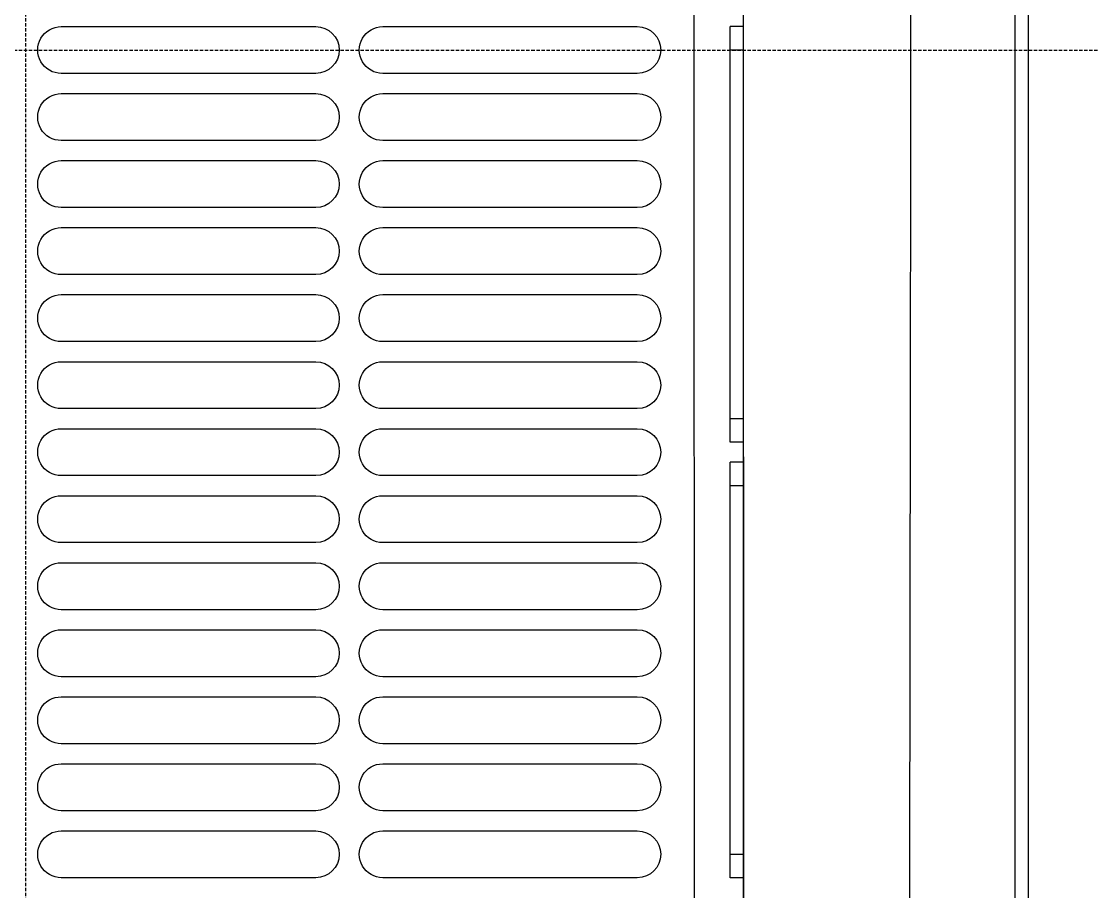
# Model space of a CAD drawing. Extents: x 0 to 320, y 0 to 390.
# Drawn here: x 159.4 to 320, y 74.5 to 204.2 of the extents above; entities that cross this region are included whole.
import ezdxf

# ---------------------------------------------------------------- set-up
doc = ezdxf.new("R2010")
doc.units = 0
doc.linetypes.add('DASHED', pattern=[0.75, 0.5, -0.25])
doc.layers.add('-15N-THT. THIẾT BỊ ĐÓNG MỞ', color=40, linetype='CONTINUOUS')

# ---------------------------------------------------------------- blocks, each defined once
blk = doc.blocks.new('06 - N - SC VSD CHIẾU TRÊN ATV630C11~C16N4')
at = {"layer": '-15N-THT. THIẾT BỊ ĐÓNG MỞ', "color": 6, "linetype": 'DASHED'}
for p, q in [((0, 390), (0, 0)), ((-160, 200), (160, 200))]:
    blk.add_line(p, q, dxfattribs=at)
at = {"layer": '-15N-THT. THIẾT BỊ ĐÓNG MỞ'}
for p, q in [((99.72, 386), (99.8, 65)), ((107.09, 386), (107.18, 15.02)), ((107.18, 15.02), (107.18, 386)), ((147.68, 365.08), (147.68, 20.06)), ((132.12, 214), (132.1, 194.78)), ((149.63, 214), (149.68, 15.04)), ((5.32, 203.5), (43.32, 203.5)), ((5.32, 203.5), (5.32, 203.5)), ((43.32, 203.5), (43.32, 203.5)), ((53.32, 203.5), (91.32, 203.5)), ((53.32, 203.5), (53.32, 203.5)), ((91.32, 203.5), (91.32, 203.5)), ((105.18, 141.5), (105.18, 203.5)), ((107.18, 203.5), (105.18, 203.5)), ((107.18, 200), (105.18, 200)), ((43.32, 196.5), (5.32, 196.5)), ((5.32, 196.5), (5.32, 196.5)), ((43.32, 196.5), (43.32, 196.5)), ((91.32, 196.5), (53.32, 196.5)), ((53.32, 196.5), (53.32, 196.5)), ((91.32, 196.5), (91.32, 196.5)), ((132.1, 194.78), (132.08, 176.03)), ((5.32, 193.5), (43.32, 193.5)), ((5.32, 193.5), (5.32, 193.5)), ((43.32, 193.5), (43.32, 193.5)), ((53.32, 193.5), (91.32, 193.5)), ((53.32, 193.5), (53.32, 193.5)), ((91.32, 193.5), (91.32, 193.5)), ((43.32, 186.5), (5.32, 186.5)), ((5.32, 186.5), (5.32, 186.5)), ((43.32, 186.5), (43.32, 186.5)), ((91.32, 186.5), (53.32, 186.5)), ((53.32, 186.5), (53.32, 186.5)), ((91.32, 186.5), (91.32, 186.5)), ((5.32, 183.5), (43.32, 183.5)), ((5.32, 183.5), (5.32, 183.5)), ((43.32, 183.5), (43.32, 183.5)), ((53.32, 183.5), (91.32, 183.5)), ((53.32, 183.5), (53.32, 183.5)), ((91.32, 183.5), (91.32, 183.5)), ((43.32, 176.5), (5.32, 176.5)), ((5.32, 176.5), (5.32, 176.5)), ((43.32, 176.5), (43.32, 176.5)), ((91.32, 176.5), (53.32, 176.5)), ((53.32, 176.5), (53.32, 176.5)), ((91.32, 176.5), (91.32, 176.5)), ((132.08, 176.03), (132.06, 157.8)), ((5.32, 173.5), (43.32, 173.5)), ((5.32, 173.5), (5.32, 173.5)), ((43.32, 173.5), (43.32, 173.5)), ((53.32, 173.5), (91.32, 173.5)), ((53.32, 173.5), (53.32, 173.5)), ((91.32, 173.5), (91.32, 173.5)), ((43.32, 166.5), (5.32, 166.5)), ((5.32, 166.5), (5.32, 166.5)), ((43.32, 166.5), (43.32, 166.5)), ((91.32, 166.5), (53.32, 166.5)), ((53.32, 166.5), (53.32, 166.5)), ((91.32, 166.5), (91.32, 166.5)), ((5.32, 163.5), (43.32, 163.5)), ((5.32, 163.5), (5.32, 163.5)), ((43.32, 163.5), (43.32, 163.5)), ((53.32, 163.5), (91.32, 163.5)), ((53.32, 163.5), (53.32, 163.5)), ((91.32, 163.5), (91.32, 163.5)), ((132.06, 157.8), (132.04, 139.85)), ((43.32, 156.5), (5.32, 156.5)), ((5.32, 156.5), (5.32, 156.5)), ((43.32, 156.5), (43.32, 156.5)), ((91.32, 156.5), (53.32, 156.5)), ((53.32, 156.5), (53.32, 156.5)), ((91.32, 156.5), (91.32, 156.5)), ((5.32, 153.5), (43.32, 153.5)), ((5.32, 153.5), (5.32, 153.5)), ((43.32, 153.5), (43.32, 153.5)), ((53.32, 153.5), (91.32, 153.5)), ((53.32, 153.5), (53.32, 153.5)), ((91.32, 153.5), (91.32, 153.5)), ((43.32, 146.5), (5.32, 146.5)), ((5.32, 146.5), (5.32, 146.5)), ((43.32, 146.5), (43.32, 146.5)), ((91.32, 146.5), (53.32, 146.5)), ((53.32, 146.5), (53.32, 146.5)), ((91.32, 146.5), (91.32, 146.5)), ((105.18, 145), (107.18, 145)), ((5.32, 143.5), (43.32, 143.5)), ((5.32, 143.5), (5.32, 143.5)), ((43.32, 143.5), (43.32, 143.5)), ((53.32, 143.5), (91.32, 143.5)), ((53.32, 143.5), (53.32, 143.5)), ((91.32, 143.5), (91.32, 143.5)), ((107.18, 141.5), (105.18, 141.5)), ((132.04, 139.85), (132.01, 121.8)), ((105.18, 76.5), (105.18, 138.5)), ((107.18, 138.5), (105.18, 138.5)), ((43.32, 136.5), (5.32, 136.5)), ((5.32, 136.5), (5.32, 136.5)), ((43.32, 136.5), (43.32, 136.5)), ((91.32, 136.5), (53.32, 136.5)), ((53.32, 136.5), (53.32, 136.5)), ((91.32, 136.5), (91.32, 136.5)), ((107.18, 135), (105.18, 135)), ((5.32, 133.5), (43.32, 133.5)), ((5.32, 133.5), (5.32, 133.5)), ((43.32, 133.5), (43.32, 133.5)), ((53.32, 133.5), (91.32, 133.5)), ((53.32, 133.5), (53.32, 133.5)), ((91.32, 133.5), (91.32, 133.5)), ((43.32, 126.5), (5.32, 126.5)), ((5.32, 126.5), (5.32, 126.5)), ((43.32, 126.5), (43.32, 126.5)), ((91.32, 126.5), (53.32, 126.5)), ((53.32, 126.5), (53.32, 126.5)), ((91.32, 126.5), (91.32, 126.5)), ((5.32, 123.5), (43.32, 123.5)), ((5.32, 123.5), (5.32, 123.5)), ((43.32, 123.5), (43.32, 123.5)), ((53.32, 123.5), (91.32, 123.5)), ((53.32, 123.5), (53.32, 123.5)), ((91.32, 123.5), (91.32, 123.5)), ((132.01, 121.8), (131.99, 103.33)), ((43.32, 116.5), (5.32, 116.5)), ((5.32, 116.5), (5.32, 116.5)), ((43.32, 116.5), (43.32, 116.5)), ((91.32, 116.5), (53.32, 116.5)), ((53.32, 116.5), (53.32, 116.5)), ((91.32, 116.5), (91.32, 116.5)), ((5.32, 113.5), (43.32, 113.5)), ((5.32, 113.5), (5.32, 113.5)), ((43.32, 113.5), (43.32, 113.5)), ((53.32, 113.5), (91.32, 113.5)), ((53.32, 113.5), (53.32, 113.5)), ((91.32, 113.5), (91.32, 113.5)), ((43.32, 106.5), (5.32, 106.5)), ((5.32, 106.5), (5.32, 106.5)), ((43.32, 106.5), (43.32, 106.5)), ((91.32, 106.5), (53.32, 106.5)), ((53.32, 106.5), (53.32, 106.5)), ((91.32, 106.5), (91.32, 106.5)), ((5.32, 103.5), (43.32, 103.5)), ((5.32, 103.5), (5.32, 103.5)), ((43.32, 103.5), (43.32, 103.5)), ((53.32, 103.5), (91.32, 103.5)), ((53.32, 103.5), (53.32, 103.5)), ((91.32, 103.5), (91.32, 103.5)), ((131.99, 103.33), (131.95, 84.31)), ((43.32, 96.5), (5.32, 96.5)), ((5.32, 96.5), (5.32, 96.5)), ((43.32, 96.5), (43.32, 96.5)), ((91.32, 96.5), (53.32, 96.5)), ((53.32, 96.5), (53.32, 96.5)), ((91.32, 96.5), (91.32, 96.5)), ((5.32, 93.5), (43.32, 93.5)), ((5.32, 93.5), (5.32, 93.5)), ((43.32, 93.5), (43.32, 93.5)), ((53.32, 93.5), (91.32, 93.5)), ((53.32, 93.5), (53.32, 93.5)), ((91.32, 93.5), (91.32, 93.5)), ((43.32, 86.5), (5.32, 86.5)), ((5.32, 86.5), (5.32, 86.5)), ((43.32, 86.5), (43.32, 86.5)), ((91.32, 86.5), (53.32, 86.5)), ((53.32, 86.5), (53.32, 86.5)), ((91.32, 86.5), (91.32, 86.5)), ((131.95, 84.31), (131.92, 65)), ((5.32, 83.5), (43.32, 83.5)), ((5.32, 83.5), (5.32, 83.5)), ((43.32, 83.5), (43.32, 83.5)), ((53.32, 83.5), (91.32, 83.5)), ((53.32, 83.5), (53.32, 83.5)), ((91.32, 83.5), (91.32, 83.5)), ((105.18, 80), (107.18, 80)), ((43.32, 76.5), (5.32, 76.5)), ((5.32, 76.5), (5.32, 76.5)), ((43.32, 76.5), (43.32, 76.5)), ((91.32, 76.5), (53.32, 76.5)), ((53.32, 76.5), (53.32, 76.5)), ((91.32, 76.5), (91.32, 76.5)), ((107.18, 76.5), (105.18, 76.5))]:
    blk.add_line(p, q, dxfattribs=at)
at = {"layer": '-15N-THT. THIẾT BỊ ĐÓNG MỞ', "extrusion": (0, 0, -1)}
for centre, start_param, end_param in [((5.32, 200), 1.570796, 4.712389), ((43.32, 200), -1.570796, 1.570796), ((53.32, 200), 1.570796, 4.712389), ((91.32, 200), -1.570796, 1.570796), ((5.32, 190), 1.570796, 4.712389), ((43.32, 190), -1.570796, 1.570796), ((53.32, 190), 1.570796, 4.712389), ((91.32, 190), -1.570796, 1.570796), ((5.32, 180), 1.570796, 4.712389), ((43.32, 180), -1.570796, 1.570796), ((53.32, 180), 1.570796, 4.712389), ((91.32, 180), -1.570796, 1.570796), ((5.32, 170), 1.570796, 4.712389), ((43.32, 170), -1.570796, 1.570796), ((53.32, 170), 1.570796, 4.712389), ((91.32, 170), -1.570796, 1.570796), ((5.32, 160), 1.570796, 4.712389), ((43.32, 160), -1.570796, 1.570796), ((53.32, 160), 1.570796, 4.712389), ((91.32, 160), -1.570796, 1.570796), ((5.32, 150), 1.570796, 4.712389), ((43.32, 150), -1.570796, 1.570796), ((53.32, 150), 1.570796, 4.712389), ((91.32, 150), -1.570796, 1.570796), ((5.32, 140), 1.570796, 4.712389), ((43.32, 140), -1.570796, 1.570796), ((53.32, 140), 1.570796, 4.712389), ((91.32, 140), -1.570796, 1.570796), ((5.32, 130), 1.570796, 4.712389), ((43.32, 130), -1.570796, 1.570796), ((53.32, 130), 1.570796, 4.712389), ((91.32, 130), -1.570796, 1.570796), ((5.32, 120), 1.570796, 4.712389), ((43.32, 120), -1.570796, 1.570796), ((53.32, 120), 1.570796, 4.712389), ((91.32, 120), -1.570796, 1.570796), ((5.32, 110), 1.570796, 4.712389), ((43.32, 110), -1.570796, 1.570796), ((53.32, 110), 1.570796, 4.712389), ((91.32, 110), -1.570796, 1.570796), ((5.32, 100), 1.570796, 4.712389), ((43.32, 100), -1.570796, 1.570796), ((53.32, 100), 1.570796, 4.712389), ((91.32, 100), -1.570796, 1.570796), ((5.32, 90), 1.570796, 4.712389), ((43.32, 90), -1.570796, 1.570796), ((53.32, 90), 1.570796, 4.712389), ((91.32, 90), -1.570796, 1.570796), ((5.32, 80), 1.570796, 4.712389), ((43.32, 80), -1.570796, 1.570796), ((53.32, 80), 1.570796, 4.712389), ((91.32, 80), -1.570796, 1.570796)]:
    blk.add_ellipse(centre, major_axis=(3.5, 0), ratio=1, start_param=start_param, end_param=end_param, dxfattribs=at)

msp = doc.modelspace()

# ---------------------------------------------------------------- block references
msp.add_blockref('06 - N - SC VSD CHIẾU TRÊN ATV630C11~C16N4', (160, 0))

doc.saveas('drawing.dxf')
